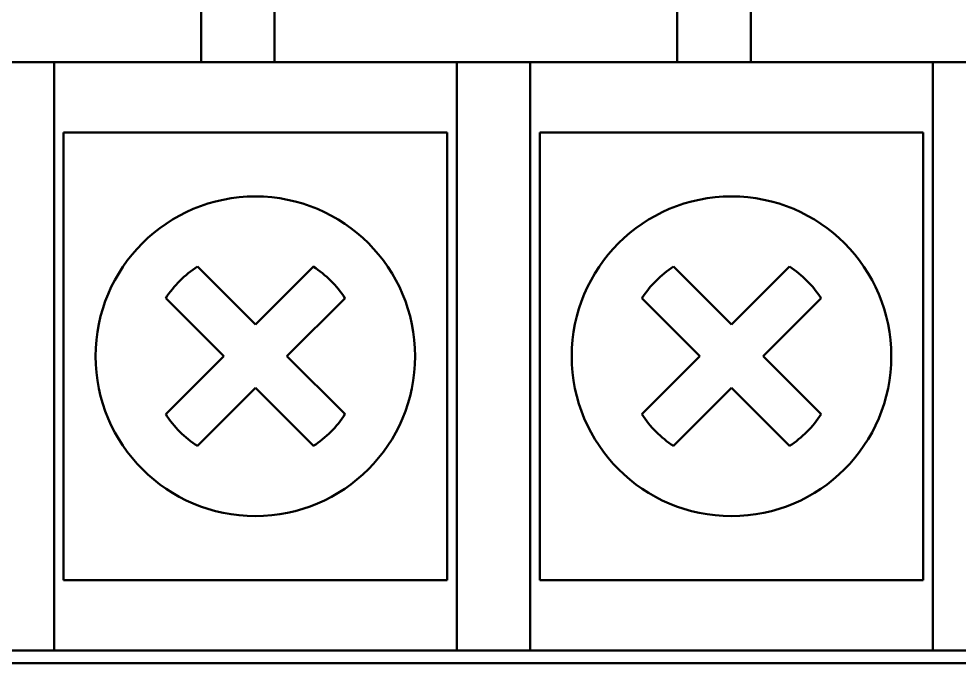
# Model space of a CAD drawing. Header units: millimetres. Extents: x 3520 to 8864, y 403 to 1747.
# Drawn here: x 5693.02 to 5707.74, y 1207 to 1217.08 of the extents above; entities that cross this region are included whole.
import ezdxf

# ---------------------------------------------------------------- set-up
doc = ezdxf.new("R2010")
doc.units = ezdxf.units.MM
doc.layers.add('main', color=5, linetype='Continuous', lineweight=50)

msp = doc.modelspace()

# ---------------------------------------------------------------- linework, layer by layer
at = {"layer": 'main', "color": 0, "linetype": 'Continuous'}
for p, q in [((5695.874, 1217.4), (5695.874, 1216.4)), ((5697.024, 1216.4), (5697.024, 1217.4)), ((5703.324, 1217.4), (5703.324, 1216.4)), ((5704.474, 1216.4), (5704.474, 1217.4)), ((5695.874, 1216.4), (5689.574, 1216.4)), ((5693.574, 1208.2), (5693.574, 1216.4)), ((5695.874, 1216.4), (5697.024, 1216.4)), ((5703.324, 1216.4), (5697.024, 1216.4)), ((5699.874, 1216.4), (5699.874, 1208.2)), ((5701.024, 1208.2), (5701.024, 1216.4)), ((5703.324, 1216.4), (5704.474, 1216.4)), ((5710.774, 1216.4), (5704.474, 1216.4)), ((5707.324, 1216.4), (5707.324, 1208.2)), ((5699.724, 1215.3), (5693.724, 1215.3)), ((5693.724, 1215.3), (5693.724, 1211.8)), ((5699.724, 1211.8), (5699.724, 1215.3)), ((5701.174, 1215.3), (5701.174, 1211.8)), ((5707.174, 1215.3), (5701.174, 1215.3)), ((5707.174, 1211.8), (5707.174, 1215.3)), ((5696.724, 1212.295), (5695.817, 1213.202)), ((5697.632, 1213.202), (5696.724, 1212.295)), ((5704.174, 1212.295), (5703.267, 1213.202)), ((5705.082, 1213.202), (5704.174, 1212.295)), ((5695.322, 1212.707), (5696.229, 1211.8)), ((5697.219, 1211.8), (5698.127, 1212.707)), ((5702.772, 1212.707), (5703.679, 1211.8)), ((5704.669, 1211.8), (5705.577, 1212.707)), ((5693.724, 1211.8), (5693.724, 1208.3)), ((5696.229, 1211.8), (5695.322, 1210.893)), ((5698.127, 1210.893), (5697.219, 1211.8)), ((5699.724, 1208.3), (5699.724, 1211.8)), ((5701.174, 1211.8), (5701.174, 1208.3)), ((5703.679, 1211.8), (5702.772, 1210.893)), ((5705.577, 1210.893), (5704.669, 1211.8)), ((5707.174, 1208.3), (5707.174, 1211.8)), ((5695.817, 1210.398), (5696.724, 1211.305)), ((5696.724, 1211.305), (5697.632, 1210.398)), ((5703.267, 1210.398), (5704.174, 1211.305)), ((5704.174, 1211.305), (5705.082, 1210.398)), ((5693.724, 1208.3), (5699.724, 1208.3)), ((5701.174, 1208.3), (5707.174, 1208.3)), ((5693.574, 1207.2), (5693.574, 1208.2)), ((5699.874, 1208.2), (5699.874, 1207.2)), ((5701.024, 1207.2), (5701.024, 1208.2)), ((5707.324, 1208.2), (5707.324, 1207.2)), ((5692.424, 1207.2), (5693.574, 1207.2)), ((5693.574, 1207.2), (5699.874, 1207.2)), ((5699.874, 1207.2), (5701.024, 1207.2)), ((5701.024, 1207.2), (5707.324, 1207.2)), ((5707.324, 1207.2), (5708.474, 1207.2)), ((5681.524, 1207), (5737.724, 1207))]:
    msp.add_line(p, q, dxfattribs=at)
for centre in [(5696.724, 1211.8), (5704.174, 1211.8)]:
    msp.add_circle(centre, 2.5, dxfattribs=at)
for centre, start, end in [((5696.724, 1211.8), 122.9031, 147.0969), ((5696.724, 1211.8), 32.9031, 57.0969), ((5704.174, 1211.8), 122.9031, 147.0969), ((5704.174, 1211.8), 32.9031, 57.0969), ((5696.724, 1211.8), 212.9031, 237.0969), ((5696.724, 1211.8), 302.9031, 327.0969), ((5704.174, 1211.8), 212.9031, 237.0969), ((5704.174, 1211.8), 302.9031, 327.0969)]:
    msp.add_arc(centre, 1.67, start, end, dxfattribs=at)

doc.saveas('drawing.dxf')
